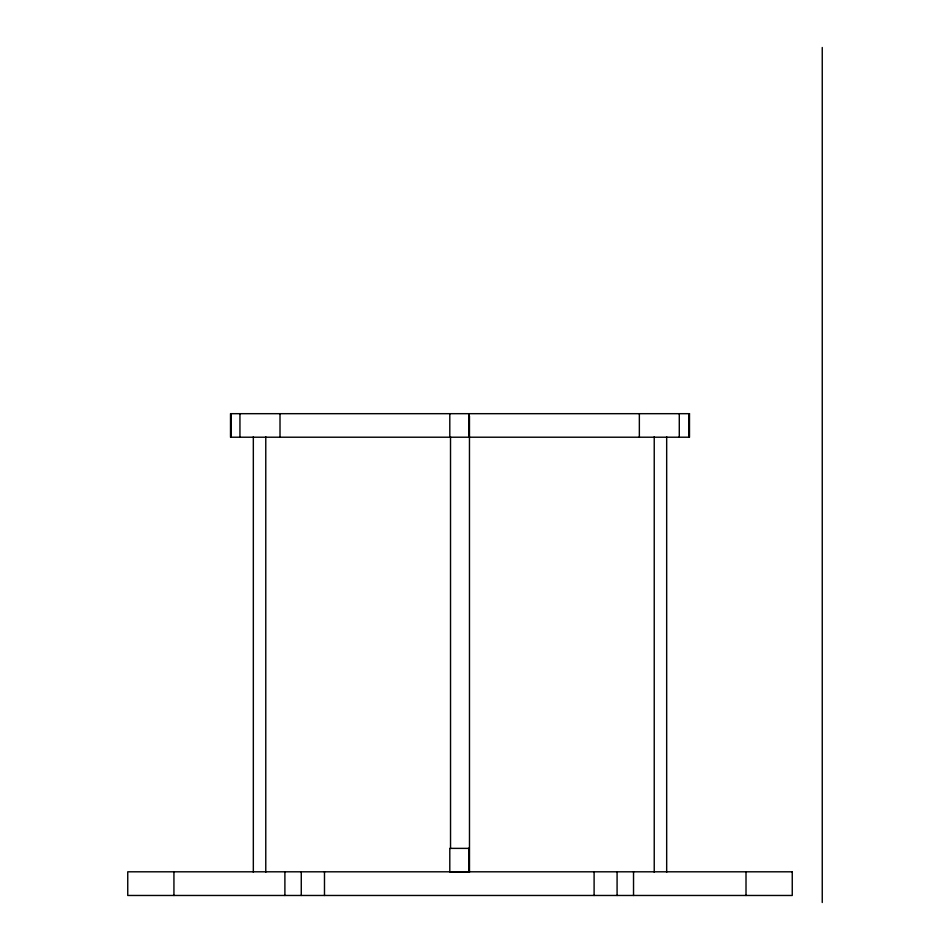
<?xml version="1.0" encoding="UTF-8"?>
<svg xmlns="http://www.w3.org/2000/svg" width="950" height="950" viewBox="0 0 950 950"><rect width="100%" height="100%" fill="white"/><g stroke="black" fill="none" stroke-linecap="round" stroke-linejoin="round"><path stroke-width="1.43" d="M822.249 47.5L822.249 902.5M746.011 871.803L746.011 895.47M688.809 413.678L688.809 437.214M679.286 413.678L679.286 437.214M666.674 436.786L666.674 872.207M654.229 436.786L654.229 872.207M639.35 413.678L639.35 437.214M633.531 871.803L633.531 895.47M617.084 871.803L617.084 895.47M594.106 871.803L594.106 895.47M469.466 416.053L469.49 872.207M468.884 413.678L468.884 437.214M468.754 413.678L468.754 437.214M468.754 848.374L468.754 871.91M450.514 436.786L450.537 848.516M449.801 413.678L449.801 437.214M324.484 871.803L324.484 895.47M301.269 871.803L301.269 895.47M284.893 871.803L284.893 895.47M280.012 413.678L280.012 437.214M265.774 436.786L265.774 872.207M253.329 436.786L253.329 872.207M239.946 413.678L239.946 437.214M231.194 413.678L231.194 437.214M173.933 871.803L173.933 895.47M689.486 413.678L230.518 413.678L230.518 437.214L689.486 437.214L689.486 413.678M469.11 848.374L449.801 848.374L449.801 871.91L469.11 871.91L469.11 848.374M792.252 871.803L127.751 871.803L127.751 895.47L792.252 895.47L792.252 871.803"/></g></svg>
